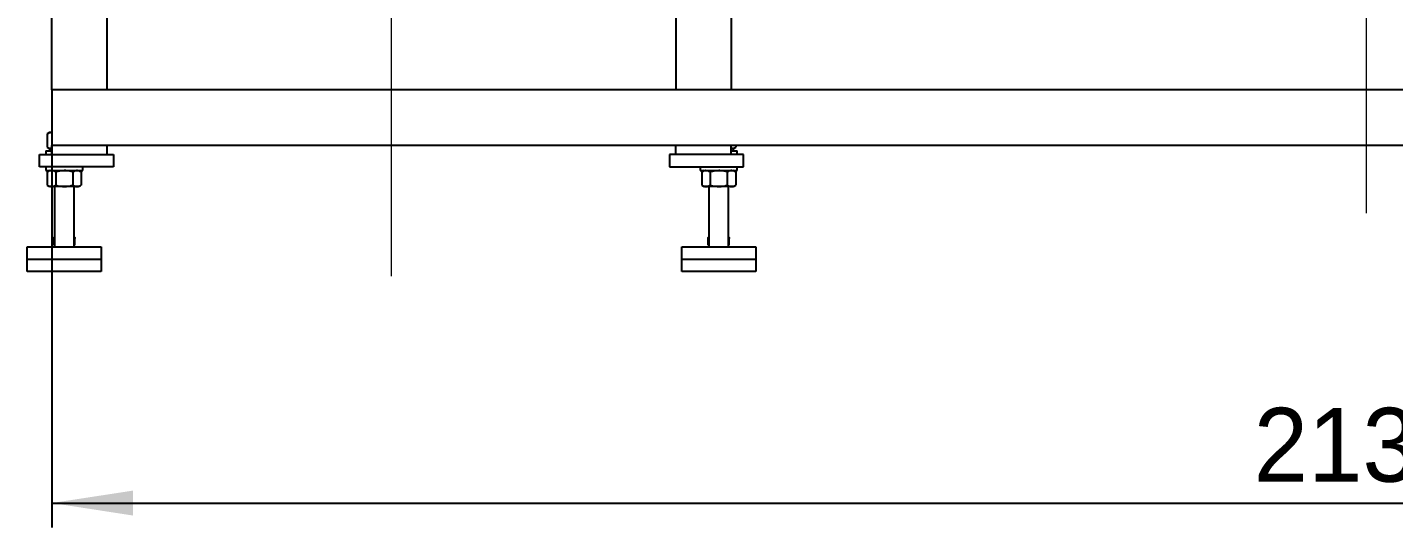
# Model space of a CAD drawing. Header units: millimetres. Extents: x 0 to 11880, y 0 to 8400.
# Drawn here: x 1493 to 2603, y 5941 to 6347 of the extents above; entities that cross this region are included whole.
import ezdxf

# ---------------------------------------------------------------- set-up
doc = ezdxf.new("R2010")
doc.units = ezdxf.units.MM
doc.header["$LTSCALE"] = 20
doc.linetypes.add('CENTERX2', pattern=[20.32, 12.7, -2.54, 2.54, -2.54])
doc.layers.add('ANNOTAZIONI', color=7, linetype='Continuous')
doc.styles.add('SLDTEXTSTYLE0', font='arial.ttf', dxfattribs={"width": 0.948})
doc.dimstyles.new('SLDDIMSTYLE0', dxfattribs={"dimtxt": 60, "dimasz": 66.04, "dimexe": 0, "dimexo": 0.0625, "dimgap": 15, "dimtad": 1, "dimdec": 1, "dimrnd": 1e-09, "dimzin": 12, "dimdsep": 46, "dimtxsty": 'SLDTEXTSTYLE0', "dimsah": 1, "dimcen": 0.09, "dimadec": 0, "dimazin": 3, "dimtfac": 1, "dimtofl": 0, "dimtmove": 0, "dimatfit": 3, "dimfxl": 1, "dimfrac": 2, "dimtolj": 1, "dimtzin": 12, "dimarcsym": 0})

# ---------------------------------------------------------------- blocks, each defined once
blk = doc.blocks.new('_D_1')
at = {"layer": 'ANNOTAZIONI', "transparency": 16777216}
for p, q in [((1512.5, 6276.4), (1512.5, 5940.9)), ((3649.5, 6276.4), (3649.5, 5940.9)), ((1512.5, 5960.9), (3649.5, 5960.9))]:
    blk.add_line(p, q, dxfattribs=at)
for points in [[(1512.5, 5960.9), (1578.5, 5950.7), (1578.5, 5971)], [(3649.5, 5960.9), (3583.5, 5971), (3583.5, 5950.7)]]:
    blk.add_solid(points, dxfattribs=at)
at = {"layer": 'ANNOTAZIONI', "transparency": 16777216, "insert": (2489.3, 6038.2), "char_height": 60, "attachment_point": 1, "style": 'SLDTEXTSTYLE0'}
blk.add_mtext('2137', dxfattribs=at)

msp = doc.modelspace()

# ---------------------------------------------------------------- linework, layer by layer
at = {"color": 7, "linetype": 'Continuous', "lineweight": 25}
for p, q in [((1512.51, 6296.44), (1512.51, 6468.54)), ((1557.51, 6296.44), (1557.51, 6468.54)), ((2019.51, 6468.54), (2019.51, 6296.44)), ((2064.51, 6468.54), (2064.51, 6296.44)), ((1512.51, 6296.44), (1512.51, 6251.44)), ((3649.51, 6296.44), (1512.51, 6296.44)), ((1557.51, 6296.44), (1512.51, 6296.44)), ((2064.51, 6296.44), (2019.51, 6296.44)), ((1510.51, 6261.84), (1508.65, 6260.77)), ((1508.65, 6260.77), (1508.65, 6249.91)), ((1512.12, 6261.84), (1510.51, 6261.84)), ((1512.51, 6261.77), (1512.12, 6261.84)), ((1512.51, 6261.84), (1512.12, 6261.84)), ((1502.51, 6243.94), (1562.51, 6243.94)), ((1502.51, 6233.94), (1502.51, 6243.94)), ((1507.51, 6246.94), (1507.51, 6243.94)), ((1507.51, 6246.94), (1512.51, 6246.94)), ((1508.65, 6249.91), (1510.51, 6248.84)), ((1510.51, 6248.84), (1510.51, 6246.94)), ((1512.12, 6248.84), (1510.51, 6248.84)), ((1510.51, 6248.84), (1512.51, 6248.84)), ((1512.51, 6248.84), (1512.12, 6248.84)), ((1512.51, 6243.94), (1512.51, 6251.44)), ((3649.51, 6251.44), (1512.51, 6251.44)), ((1557.51, 6243.94), (1557.51, 6251.44)), ((1562.51, 6243.94), (1562.51, 6233.94)), ((2014.51, 6243.94), (2014.51, 6233.94)), ((2074.51, 6243.94), (2014.51, 6243.94)), ((2019.51, 6243.94), (2019.51, 6251.44)), ((2064.51, 6243.94), (2064.51, 6251.44)), ((2064.51, 6248.9), (2064.9, 6248.84)), ((2064.9, 6248.84), (2064.51, 6248.84)), ((2064.51, 6248.84), (2066.51, 6248.84)), ((2064.51, 6246.94), (2069.51, 6246.94)), ((2066.51, 6248.84), (2064.9, 6248.84)), ((2066.51, 6248.84), (2068.37, 6249.91)), ((2066.51, 6246.94), (2066.51, 6248.84)), ((2068.37, 6251.44), (2068.37, 6249.91)), ((2069.51, 6243.94), (2069.51, 6246.94)), ((2074.51, 6233.94), (2074.51, 6243.94)), ((1562.51, 6233.94), (1502.51, 6233.94)), ((1507.51, 6233.94), (1507.51, 6230.94)), ((1507.51, 6230.94), (1537.51, 6230.94)), ((1510.51, 6230.94), (1508.65, 6229.87)), ((1536.37, 6229.87), (1534.51, 6230.94)), ((1537.51, 6230.94), (1537.51, 6233.94)), ((2014.51, 6233.94), (2074.51, 6233.94)), ((2039.51, 6233.94), (2039.51, 6230.94)), ((2039.51, 6230.94), (2069.51, 6230.94)), ((2042.51, 6230.94), (2040.65, 6229.87)), ((2068.37, 6229.87), (2066.51, 6230.94)), ((2069.51, 6230.94), (2069.51, 6233.94)), ((1508.65, 6229.87), (1508.65, 6219.01)), ((1515.58, 6229.87), (1515.58, 6219.01)), ((1529.44, 6229.87), (1529.44, 6219.01)), ((1536.37, 6229.87), (1536.37, 6219.01)), ((2040.65, 6229.87), (2040.65, 6219.01)), ((2047.58, 6229.87), (2047.58, 6219.01)), ((2061.44, 6229.87), (2061.44, 6219.01)), ((2068.37, 6229.87), (2068.37, 6219.01)), ((1508.65, 6219.01), (1510.51, 6217.94)), ((1512.12, 6217.94), (1510.51, 6217.94)), ((1522.51, 6217.94), (1512.12, 6217.94)), ((1514.51, 6217.94), (1514.51, 6168.94)), ((1532.9, 6217.94), (1522.51, 6217.94)), ((1530.51, 6168.94), (1530.51, 6217.94)), ((1534.51, 6217.94), (1532.9, 6217.94)), ((1534.51, 6217.94), (1536.37, 6219.01)), ((2040.65, 6219.01), (2042.51, 6217.94)), ((2044.12, 6217.94), (2042.51, 6217.94)), ((2054.51, 6217.94), (2044.12, 6217.94)), ((2046.51, 6217.94), (2046.51, 6168.94)), ((2064.9, 6217.94), (2054.51, 6217.94)), ((2062.51, 6168.94), (2062.51, 6217.94)), ((2066.51, 6217.94), (2064.9, 6217.94)), ((2066.51, 6217.94), (2068.37, 6219.01)), ((1514.28, 6176.74), (1514.01, 6176.58)), ((1514.51, 6175.96), (1514.01, 6175.82)), ((1514.01, 6170.49), (1514.01, 6175.82)), ((1514.51, 6176.74), (1514.28, 6176.74)), ((1530.74, 6176.74), (1530.51, 6176.74)), ((1531.01, 6175.82), (1530.51, 6175.95)), ((1531.01, 6176.58), (1530.74, 6176.74)), ((1531.01, 6170.49), (1531.01, 6175.82)), ((2046.28, 6176.74), (2046.01, 6176.58)), ((2046.51, 6175.96), (2046.01, 6175.82)), ((2046.01, 6170.49), (2046.01, 6175.82)), ((2046.51, 6176.74), (2046.28, 6176.74)), ((2062.74, 6176.74), (2062.51, 6176.74)), ((2063.01, 6175.82), (2062.51, 6175.95)), ((2063.01, 6176.58), (2062.74, 6176.74)), ((2063.01, 6170.49), (2063.01, 6175.82)), ((1492.51, 6158.94), (1492.51, 6168.94)), ((1492.51, 6168.94), (1522.51, 6168.94)), ((1514.51, 6170.49), (1514.01, 6170.49)), ((1522.51, 6168.94), (1552.51, 6168.94)), ((1531.01, 6170.49), (1530.51, 6170.49)), ((1552.51, 6168.94), (1552.51, 6158.94)), ((2024.51, 6158.94), (2024.51, 6168.94)), ((2024.51, 6168.94), (2054.51, 6168.94)), ((2046.51, 6170.49), (2046.01, 6170.49)), ((2054.51, 6168.94), (2084.51, 6168.94)), ((2063.01, 6170.49), (2062.51, 6170.49)), ((2084.51, 6168.94), (2084.51, 6158.94)), ((1492.51, 6148.94), (1492.51, 6158.94)), ((1492.51, 6158.94), (1552.51, 6158.94)), ((1552.51, 6158.94), (1552.51, 6148.94)), ((2024.51, 6148.94), (2024.51, 6158.94)), ((2024.51, 6158.94), (2084.51, 6158.94)), ((2084.51, 6158.94), (2084.51, 6148.94)), ((1552.51, 6148.94), (1492.51, 6148.94)), ((2084.51, 6148.94), (2024.51, 6148.94))]:
    msp.add_line(p, q, dxfattribs=at)
for points, knots in [([(1512.12, 6261.84), (1512.03, 6261.84), (1511.41, 6261.83), (1510.24, 6261.59), (1509.18, 6261.04), (1508.65, 6260.77)], [0, 0, 0, 0, 0.0700986, 0.5307888, 1, 1, 1, 1]), ([(1508.65, 6249.91), (1509.22, 6249.61), (1510.35, 6249.01), (1511.52, 6248.89), (1512.12, 6248.84)], [0, 0, 0, 0, 0.495458, 1, 1, 1, 1]), ([(1512.12, 6248.84), (1512.2, 6248.84), (1512.33, 6248.83), (1512.46, 6248.86), (1512.51, 6248.87)], [0, 0, 0, 0, 0.6268843, 1, 1, 1, 1]), ([(2064.9, 6248.84), (2064.98, 6248.84), (2065.61, 6248.85), (2066.78, 6249.08), (2067.83, 6249.63), (2068.37, 6249.91)], [0, 0, 0, 0, 0.0700986, 0.5307888, 1, 1, 1, 1]), ([(1512.12, 6230.94), (1512.03, 6230.94), (1511.41, 6230.93), (1510.24, 6230.69), (1509.18, 6230.14), (1508.65, 6229.87)], [0, 0, 0, 0, 0.0700986, 0.5307888, 1, 1, 1, 1]), ([(1515.58, 6229.87), (1515.02, 6230.17), (1513.88, 6230.77), (1512.71, 6230.88), (1512.12, 6230.94)], [0, 0, 0, 0, 0.495458, 1, 1, 1, 1]), ([(1522.51, 6230.94), (1520.77, 6230.82), (1518.42, 6230.66), (1516.16, 6230.03), (1515.58, 6229.87)], [0, 0, 0, 0, 0.7424487, 1, 1, 1, 1]), ([(1529.44, 6229.87), (1527.77, 6230.29), (1525.48, 6230.86), (1523.14, 6230.92), (1522.51, 6230.94)], [0, 0, 0, 0, 0.7313664, 1, 1, 1, 1]), ([(1532.9, 6230.94), (1532.82, 6230.94), (1532.2, 6230.93), (1531.02, 6230.69), (1529.97, 6230.14), (1529.44, 6229.87)], [0, 0, 0, 0, 0.0700986, 0.5307888, 1, 1, 1, 1]), ([(1536.37, 6229.87), (1535.8, 6230.17), (1534.67, 6230.77), (1533.49, 6230.88), (1532.9, 6230.94)], [0, 0, 0, 0, 0.495458, 1, 1, 1, 1]), ([(2044.12, 6230.94), (2044.03, 6230.94), (2043.41, 6230.93), (2042.24, 6230.69), (2041.18, 6230.14), (2040.65, 6229.87)], [0, 0, 0, 0, 0.0700986, 0.5307888, 1, 1, 1, 1]), ([(2047.58, 6229.87), (2047.02, 6230.17), (2045.88, 6230.77), (2044.71, 6230.88), (2044.12, 6230.94)], [0, 0, 0, 0, 0.495458, 1, 1, 1, 1]), ([(2054.51, 6230.94), (2052.77, 6230.82), (2050.42, 6230.66), (2048.16, 6230.03), (2047.58, 6229.87)], [0, 0, 0, 0, 0.7424487, 1, 1, 1, 1]), ([(2061.44, 6229.87), (2059.77, 6230.29), (2057.48, 6230.86), (2055.14, 6230.92), (2054.51, 6230.94)], [0, 0, 0, 0, 0.7313664, 1, 1, 1, 1]), ([(2064.9, 6230.94), (2064.82, 6230.94), (2064.2, 6230.93), (2063.02, 6230.69), (2061.97, 6230.14), (2061.44, 6229.87)], [0, 0, 0, 0, 0.0700986, 0.5307888, 1, 1, 1, 1]), ([(2068.37, 6229.87), (2067.8, 6230.17), (2066.67, 6230.77), (2065.49, 6230.88), (2064.9, 6230.94)], [0, 0, 0, 0, 0.495458, 1, 1, 1, 1]), ([(1508.65, 6219.01), (1509.22, 6218.71), (1510.35, 6218.11), (1511.52, 6217.99), (1512.12, 6217.94)], [0, 0, 0, 0, 0.495458, 1, 1, 1, 1]), ([(1512.12, 6217.94), (1512.2, 6217.94), (1512.82, 6217.95), (1513.99, 6218.18), (1515.05, 6218.73), (1515.58, 6219.01)], [0, 0, 0, 0, 0.07009856, 0.53078884, 1, 1, 1, 1]), ([(1515.58, 6219.01), (1516.16, 6218.85), (1518.42, 6218.22), (1520.77, 6218.06), (1522.51, 6217.94)], [0, 0, 0, 0, 0.2575513, 1, 1, 1, 1]), ([(1522.51, 6217.94), (1523.14, 6217.95), (1525.48, 6218.01), (1527.77, 6218.59), (1529.44, 6219.01)], [0, 0, 0, 0, 0.2686336, 1, 1, 1, 1]), ([(1529.44, 6219.01), (1530, 6218.71), (1531.14, 6218.11), (1532.31, 6217.99), (1532.9, 6217.94)], [0, 0, 0, 0, 0.495458, 1, 1, 1, 1]), ([(1532.9, 6217.94), (1532.98, 6217.94), (1533.61, 6217.95), (1534.78, 6218.18), (1535.83, 6218.73), (1536.37, 6219.01)], [0, 0, 0, 0, 0.07009856, 0.53078884, 1, 1, 1, 1]), ([(2040.65, 6219.01), (2041.22, 6218.71), (2042.35, 6218.11), (2043.52, 6217.99), (2044.12, 6217.94)], [0, 0, 0, 0, 0.495458, 1, 1, 1, 1]), ([(2044.12, 6217.94), (2044.2, 6217.94), (2044.82, 6217.95), (2045.99, 6218.18), (2047.05, 6218.73), (2047.58, 6219.01)], [0, 0, 0, 0, 0.07009856, 0.53078884, 1, 1, 1, 1]), ([(2047.58, 6219.01), (2048.16, 6218.85), (2050.42, 6218.22), (2052.77, 6218.06), (2054.51, 6217.94)], [0, 0, 0, 0, 0.25755135, 1, 1, 1, 1]), ([(2054.51, 6217.94), (2055.14, 6217.95), (2057.48, 6218.01), (2059.77, 6218.59), (2061.44, 6219.01)], [0, 0, 0, 0, 0.26863361, 1, 1, 1, 1]), ([(2061.44, 6219.01), (2062, 6218.71), (2063.14, 6218.11), (2064.31, 6217.99), (2064.9, 6217.94)], [0, 0, 0, 0, 0.49545796, 1, 1, 1, 1]), ([(2064.9, 6217.94), (2064.98, 6217.94), (2065.61, 6217.95), (2066.78, 6218.18), (2067.83, 6218.73), (2068.37, 6219.01)], [0, 0, 0, 0, 0.0700986, 0.5307888, 1, 1, 1, 1]), ([(1514.01, 6175.82), (1514.01, 6175.94), (1514.01, 6176.26), (1514.01, 6176.57), (1514.01, 6176.54), (1514.01, 6176.53)], [0, 0, 0, 0, 0.2608245, 0.7598685, 1, 1, 1, 1]), ([(1531.01, 6176.53), (1531.01, 6176.54), (1531.01, 6176.58), (1531.01, 6176.27), (1531.01, 6175.94), (1531.01, 6175.82)], [0, 0, 0, 0, 0.2272842, 0.7391675, 1, 1, 1, 1]), ([(2046.01, 6175.82), (2046.01, 6175.94), (2046.01, 6176.26), (2046.01, 6176.57), (2046.01, 6176.54), (2046.01, 6176.53)], [0, 0, 0, 0, 0.2608245, 0.7598685, 1, 1, 1, 1]), ([(2063.01, 6176.53), (2063.01, 6176.54), (2063.01, 6176.58), (2063.01, 6176.27), (2063.01, 6175.94), (2063.01, 6175.82)], [0, 0, 0, 0, 0.2272842, 0.7391675, 1, 1, 1, 1])]:
    msp.add_open_spline(points, degree=3, knots=knots, dxfattribs=at)
at = {"layer": 'ANNOTAZIONI', "linetype": 'CENTERX2', "lineweight": 18}
for p, q in [((1788.51, 6145.14), (1788.51, 6976.97)), ((2581.01, 6196.44), (2581.01, 6888.94))]:
    msp.add_line(p, q, dxfattribs=at)

# ---------------------------------------------------------------- dimensions: what is measured, and where the dimension line sits
at = {"layer": 'ANNOTAZIONI'}
dim = msp.add_linear_dim(base=(3649.51, 5960.88), p1=(1512.51, 6296.44), p2=(3649.51, 6296.44), dimstyle='SLDDIMSTYLE0', dxfattribs=at)
dim.commit()
dim.dimension.update_dxf_attribs({"geometry": '_D_1', "text_midpoint": (2581.01, 5960.88), "dimtype": 160})

doc.saveas('drawing.dxf')
